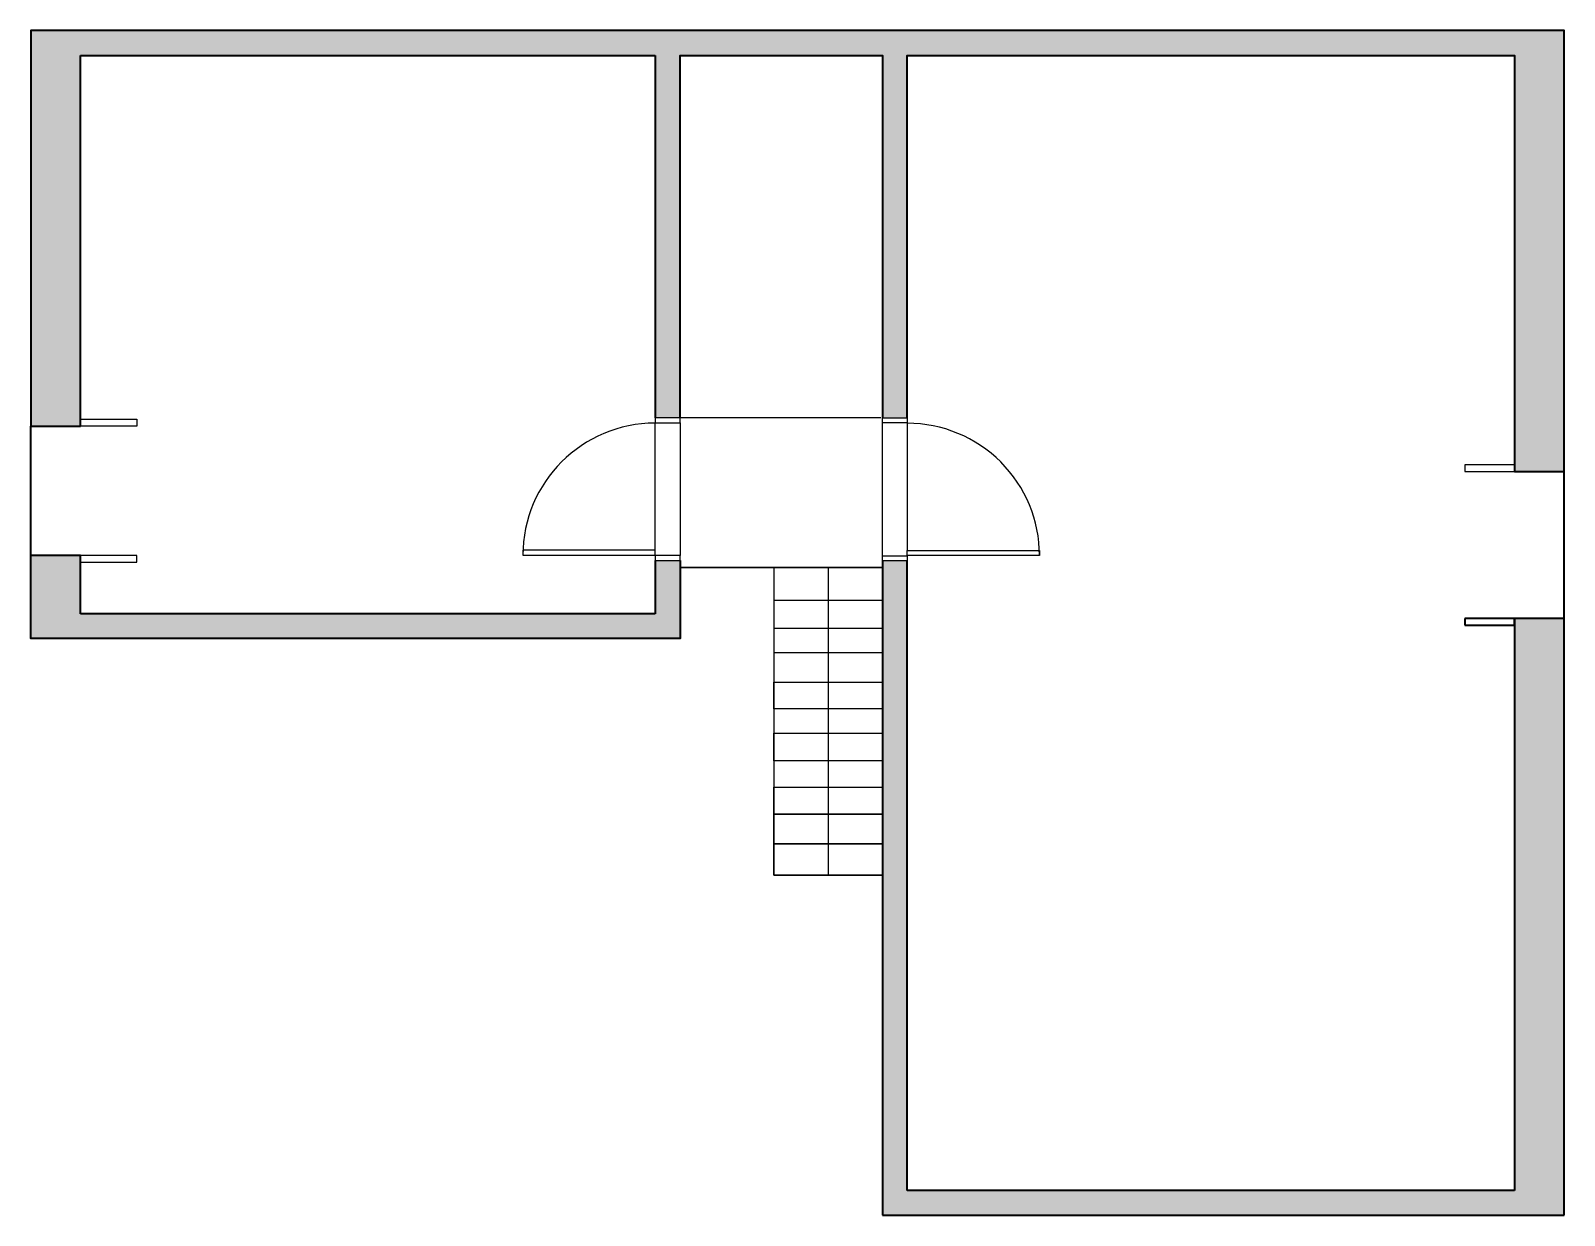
# Model space of a CAD drawing. Header units: millimetres. Extents: x 20574 to 29809, y -15308 to -8173.
import ezdxf

# ---------------------------------------------------------------- set-up
doc = ezdxf.new("R2010")
doc.units = ezdxf.units.MM
doc.layers.get('0').update_dxf_attribs({"color": 250, "lineweight": 25})
for name, color, linetype, lineweight in [('A-ALV-___-___-EXI', 250, 'Continuous', 35), ('A-ESC-___-___-EXI', 250, 'Continuous', 25), ('A-JAN-___-___-EXI', 250, 'Continuous', 25), ('A-PIS-___-___-EXI', 250, 'Continuous', 25), ('A-POR-___-___-EXI', 250, 'Continuous', 25)]:
    doc.layers.add(name, color=color, linetype=linetype, lineweight=lineweight)

# ---------------------------------------------------------------- blocks, each defined once
blk = doc.blocks.new('porta multiplas_original - Simples - 80 cm-22505150-Planta baixa - Sótão_')
at = {"layer": 'A-JAN-___-___-EXI'}
blk.add_arc((-398, -75), 796, 270, 0, dxfattribs=at)
at = {"layer": 'A-POR-___-___-EXI'}
for p, q in [((-430, -75), (-430, 75)), ((-430, 75), (-400, 75)), ((-400, 75), (-400, -75)), ((400, 75), (430, 75)), ((400, -75), (400, 75)), ((430, 75), (430, -75)), ((-400, -75), (-430, -75)), ((-398, -75), (-368, -75)), ((-398, -871), (-398, -75)), ((-368, -75), (-368, -871)), ((430, -75), (400, -75)), ((-368, -871), (-398, -871))]:
    blk.add_line(p, q, dxfattribs=at)
blk = doc.blocks.new('porta multiplas_original - Simples - 80 cm-22507266-Planta baixa - Sótão_')
at = {"layer": 'A-JAN-___-___-EXI'}
blk.add_arc((-398, 75), 796, 0, 90, dxfattribs=at)
at = {"layer": 'A-POR-___-___-EXI'}
for p, q in [((-368, 871), (-398, 871)), ((-398, 871), (-398, 75)), ((-368, 75), (-368, 871)), ((-400, 75), (-430, 75)), ((-430, 75), (-430, -75)), ((-400, -75), (-400, 75)), ((-398, 75), (-368, 75)), ((430, 75), (400, 75)), ((400, 75), (400, -75)), ((430, -75), (430, 75)), ((-430, -75), (-400, -75)), ((400, -75), (430, -75))]:
    blk.add_line(p, q, dxfattribs=at)

msp = doc.modelspace()

# ---------------------------------------------------------------- hatches: boundary and pattern name
at = {"layer": 'A-ALV-___-___-EXI'}
for points in [[(20573.7, -10554.8), (20873.7, -10554.8), (20873.7, -8173.4), (20573.7, -8173.4)], [(20873.7, -8323.4), (29508.9, -8323.4), (29508.9, -8173.4), (20873.7, -8173.4)], [(29508.9, -10828.4), (29808.9, -10828.4), (29808.9, -8173.4), (29508.9, -8173.4), (29508.9, -8323.4)], [(20873.7, -11834.8), (20873.7, -11334.8), (20573.7, -11334.8), (20573.7, -11834.8)], [(20873.7, -11834.8), (24484, -11834.8), (24484, -11684.8), (20873.7, -11684.8)], [(29808.9, -15157.8), (29808.9, -11713.4), (29508.9, -11713.4), (29508.9, -15157.8)], [(25852.5, -15307.8), (29808.9, -15307.8), (29808.9, -15157.8), (25852.5, -15157.8)]]:
    msp.add_hatch(color=11, dxfattribs=at).paths.add_polyline_path(points)
h = msp.add_hatch(color=11, dxfattribs=at)
h.paths.add_polyline_path([(24334, -11684.8), (24484, -11684.8), (24484, -11364.8), (24334, -11364.8)])
h.paths.add_polyline_path([(24334, -10504.8), (24484, -10504.8), (24484, -8323.4), (24334, -8323.4)])
h = msp.add_hatch(color=11, dxfattribs=at)
h.paths.add_polyline_path([(25852.5, -15307.8), (25852.5, -11365.8), (25702.5, -11365.8), (25702.5, -15307.8)])
h.paths.add_polyline_path([(25852.5, -10505.8), (25852.5, -8323.4), (25702.5, -8323.4), (25702.5, -10505.8)])

# ---------------------------------------------------------------- linework, layer by layer
at = {"color": 250}
for p, q in [((24334, -11334.8), (24334, -11332.8)), ((25852.5, -11333.8), (25852.5, -11335.8))]:
    msp.add_line(p, q, dxfattribs=at)
for p, q in [((25702.5, -12096.9), (25702.5, -12257.4)), ((25702.5, -12403.1), (25702.5, -12570.9))]:
    msp.add_line(p, q)
msp.add_lwpolyline([(25702.5, -13258.6), (25702.5, -11405.8), (24484, -11405.8), (25702.5, -11405.8), (25048.5, -11405.8), (25048.5, -13258.6), (25702.5, -13258.6), (25048.5, -13258.6), (25048.5, -13070.8), (25048.5, -12891.5), (25702.5, -12891.5), (25702.5, -13070.8)], close=True)
at = {"layer": 'A-ALV-___-___-EXI', "color": 7, "lineweight": 35}
for p, q in [((20873.7, -10554.8), (20873.7, -8323.4)), ((20873.7, -8323.4), (24334, -8323.4)), ((24334, -8323.4), (24334, -10504.8)), ((20573.7, -10554.8), (20873.7, -10554.8)), ((20873.7, -11334.8), (20573.7, -11334.8)), ((20873.7, -11684.8), (20873.7, -11334.8)), ((24334, -11364.8), (24334, -11684.8)), ((25702.5, -11365.8), (25702.5, -15307.8)), ((25852.5, -15157.8), (25852.5, -11365.8)), ((24334, -11684.8), (20873.7, -11684.8)), ((29508.9, -11713.4), (29208.9, -11713.4)), ((29208.9, -11713.4), (29208.9, -11754.3)), ((29808.9, -11713.4), (29508.9, -11713.4)), ((29508.9, -11754.3), (29508.9, -11713.4)), ((29508.9, -11713.4), (29508.9, -15157.8)), ((29808.9, -15307.8), (29808.9, -11713.4)), ((29208.9, -11754.3), (29508.9, -11754.3)), ((29508.9, -15157.8), (25852.5, -15157.8)), ((25702.5, -15307.8), (29808.9, -15307.8))]:
    msp.add_line(p, q, dxfattribs=at)
for points in [[(25852.5, -10505.8), (25852.5, -8323.4), (29508.9, -8323.4), (29508.9, -10828.4), (29808.9, -10828.4), (29808.9, -8173.4), (20573.7, -8173.4), (20573.7, -10554.8)], [(24484, -10504.8), (24484, -8323.4), (25702.5, -8323.4), (25702.5, -10505.8)], [(24484, -11364.8), (24484, -11834.8), (20573.7, -11834.8), (20573.7, -11334.8)]]:
    msp.add_lwpolyline(points, dxfattribs=at)
at = {"layer": 'A-ESC-___-___-EXI'}
for p, q in [((25375.5, -11405.8), (25375.5, -13258.6)), ((25048.5, -12257.4), (25048.5, -12096.9)), ((25048.5, -12096.9), (25702.5, -12096.9)), ((25702.5, -12257.4), (25048.5, -12257.4)), ((25048.5, -12570.9), (25048.5, -12403.1)), ((25048.5, -12403.1), (25702.5, -12403.1)), ((25702.5, -12570.9), (25048.5, -12570.9))]:
    msp.add_line(p, q, dxfattribs=at)
for points in [[(25702.5, -11605), (25048.5, -11605), (25048.5, -11771), (25702.5, -11771)], [(25702.5, -11921), (25048.5, -11921), (25048.5, -12096.9), (25702.5, -12096.9)], [(25702.5, -12257.4), (25048.5, -12257.4), (25048.5, -12403.1), (25702.5, -12403.1)], [(25702.5, -12570.9), (25048.5, -12570.9), (25048.5, -12729), (25702.5, -12729)], [(25048.5, -12729), (25702.5, -12729), (25702.5, -12891.5), (25048.5, -12891.5)], [(25048.5, -13070.8), (25702.5, -13070.8)]]:
    msp.add_lwpolyline(points, close=True, dxfattribs=at)
at = {"layer": 'A-JAN-___-___-EXI'}
for p, q in [((20873.7, -10512.8), (21213.7, -10512.8)), ((20873.7, -10554.8), (20873.7, -10512.8)), ((21213.7, -10512.8), (21213.7, -10554.8)), ((21213.7, -10554.8), (20873.7, -10554.8))]:
    msp.add_line(p, q, dxfattribs=at)
at = {"layer": 'A-JAN-___-___-EXI', "color": 7, "lineweight": 35}
for p, q in [((20573.7, -11334.8), (20573.7, -10554.8)), ((29808.9, -11713.4), (29808.9, -10828.4))]:
    msp.add_line(p, q, dxfattribs=at)
at = {"layer": 'A-JAN-___-___-EXI'}
for points in [[(29508.9, -10788.4), (29208.9, -10788.4), (29208.9, -10828.4), (29508.9, -10828.4)], [(20873.7, -11374.8), (21213.7, -11374.8), (21213.7, -11334.8), (20873.7, -11334.8)]]:
    msp.add_lwpolyline(points, close=True, dxfattribs=at)
at = {"layer": 'A-PIS-___-___-EXI'}
msp.add_line((25692.5, -10505.8), (24484, -10505.8), dxfattribs=at)
at = {"layer": 'A-POR-___-___-EXI', "color": 250}
for p, q in [((24334, -11302.8), (24334, -10534.8)), ((24484, -10534.8), (24484, -11334.8)), ((25702.5, -11335.8), (25702.5, -10535.8)), ((25852.5, -10535.8), (25852.5, -11303.8))]:
    msp.add_line(p, q, dxfattribs=at)

# ---------------------------------------------------------------- block references
at = {"layer": 'A-POR-___-___-EXI', "rotation": 90.0000000000001}
for name, p in [('porta multiplas_original - Simples - 80 cm-22507266-Planta baixa - Sótão_', (24409, -10934.8)), ('porta multiplas_original - Simples - 80 cm-22505150-Planta baixa - Sótão_', (25777.5, -10935.8))]:
    msp.add_blockref(name, p, dxfattribs=at)

doc.saveas('drawing.dxf')
